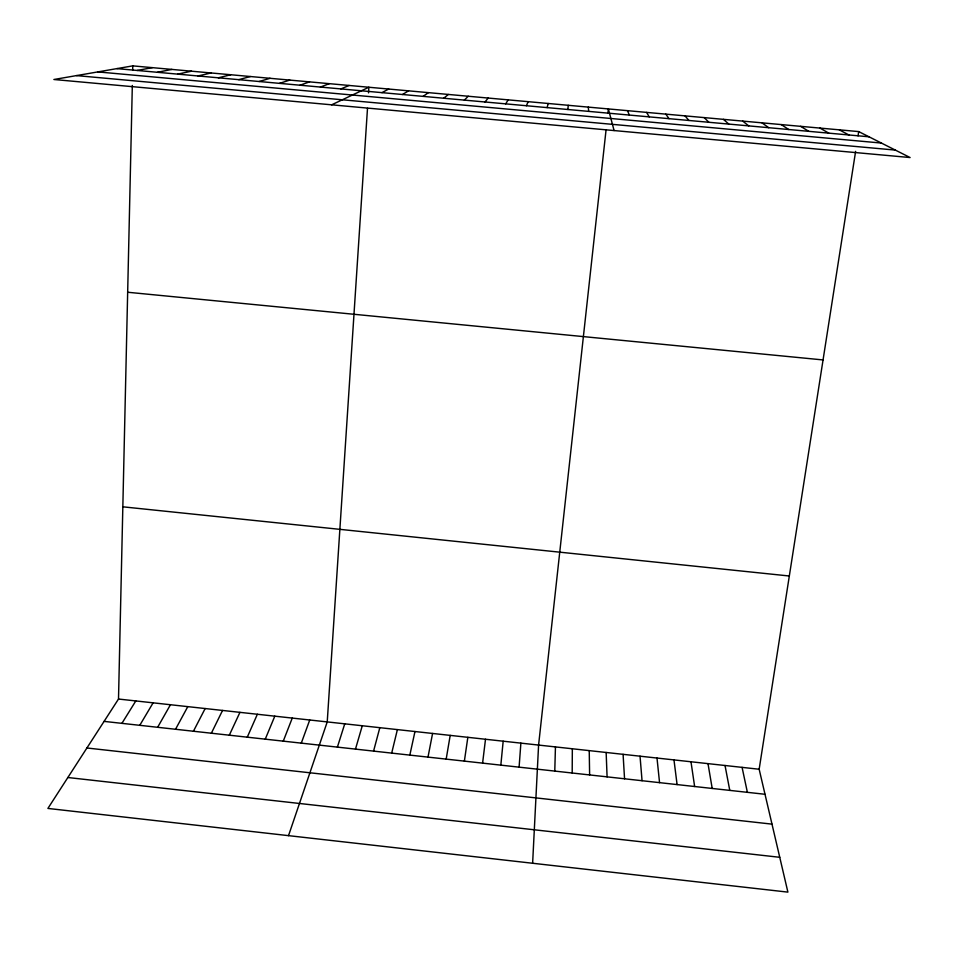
<?xml version="1.0" encoding="UTF-8"?>
<svg xmlns="http://www.w3.org/2000/svg" width="958" height="958" viewBox="0 0 958 958"><rect width="100%" height="100%" fill="white"/><g stroke="black" fill="none" stroke-linecap="round" stroke-linejoin="round"><path stroke-width="1.44" d="M572.189 773.01L572.333 748.773M855.614 151.388L759.155 769.238L787.895 892.126L47.9 808.432L118.505 699.041L132.324 85.478M132.671 70.078L132.767 65.874L858.703 131.593L910.1 157.543L53.888 79.502L132.767 65.874M554.778 771.094L555.448 746.917M532.624 863.254L538.588 745.073L606.043 130.06M367.501 108.314L327.229 721.913L288.514 835.651M368.507 92.866L368.878 87.25L331.648 104.817M567.902 109.499L568.214 105.296M519.092 767.154L520.877 743.133M500.83 765.143L503.178 741.193M607.899 113.164L608.366 108.937L614.09 130.563M482.593 763.131L485.502 739.253M464.379 761.119L467.839 737.325M858.045 135.832L858.703 131.593M446.177 759.119L450.2 735.385M427.998 757.107L432.573 733.457M409.832 755.108L414.97 731.529M391.69 753.108L397.39 729.601M547.138 107.619L548.18 103.488M373.572 751.108L379.823 727.673M355.478 749.108L362.28 725.757M337.396 747.12L344.748 723.829M301.291 743.133L309.733 719.997M283.269 741.145L292.262 718.081M265.258 739.157L274.802 716.177M526.409 105.739L528.157 101.668M247.272 737.181L257.367 714.261M229.309 735.193L239.943 712.357M211.359 733.217L222.543 710.441M193.432 731.241L205.156 708.537M175.53 729.266L187.792 706.633M157.639 727.29L170.452 704.741M139.772 725.326L153.112 702.837M121.917 723.35L135.808 700.945M505.692 103.859L508.171 99.86M484.999 101.979L488.197 98.051M464.343 100.111L468.246 96.243M443.698 98.243L448.332 94.447M423.089 96.375L428.43 92.639M402.504 94.507L408.563 90.842M381.943 92.639L388.709 89.046M340.892 88.926L349.071 85.466M320.403 87.058L329.301 83.669M299.95 85.214L309.542 81.885M279.508 83.358L289.807 80.089M259.103 81.502L270.096 78.305M238.71 79.658L250.409 76.532M218.352 77.814L230.734 74.748M198.007 75.969L211.095 72.964M177.697 74.125L191.48 71.191M157.411 72.293L171.889 69.419M137.15 70.449L152.31 67.647M116.912 68.617L869.002 136.79M97.86 71.91L881.396 143.053M76.508 75.598L895.323 150.083M127.665 292.25L823.054 359.933M122.84 506.818L789.32 575.998M118.505 699.041L759.155 769.238M104.087 721.386L765.011 794.278M86.915 747.994L771.992 824.131M67.862 777.513L779.752 857.302M839.316 129.845L848.908 134.97M819.952 128.085L828.826 133.15M800.613 126.336L808.768 131.33M781.285 124.588L788.733 129.522M761.981 122.84L768.735 127.701M742.701 121.091L748.749 125.893M723.446 119.355L728.787 124.085M704.214 117.606L708.848 122.277M685.006 115.87L688.934 120.468M665.81 114.134L669.043 118.672M646.638 112.397L649.177 116.864M627.49 110.661L629.334 115.068M742.079 767.37L747.384 792.338M725.026 765.502L729.78 790.398M707.998 763.634L712.201 788.458M690.981 761.766L694.634 786.518M673.977 759.91L677.09 784.578M656.996 758.041L659.559 782.65M588.284 107.116L588.691 111.379M640.028 756.185L642.052 780.722M623.083 754.329L624.556 778.794M606.151 752.473L607.085 776.866M589.23 750.617L589.625 774.938"/></g></svg>
